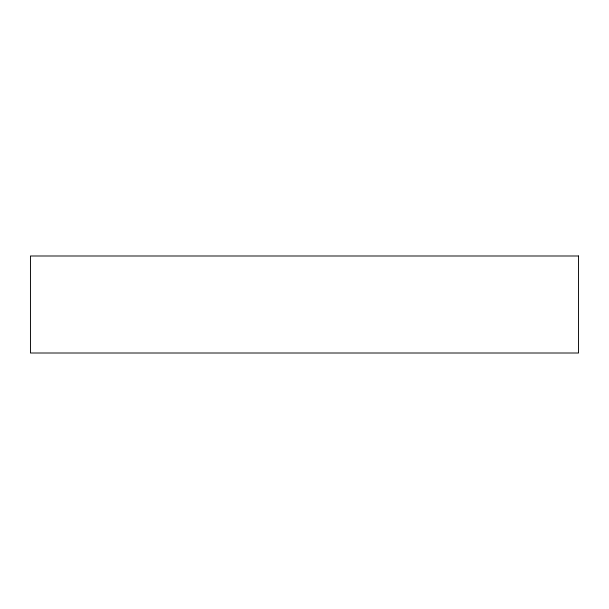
<?xml version="1.0" encoding="UTF-8"?>
<svg xmlns="http://www.w3.org/2000/svg" width="609" height="609" viewBox="0 0 609 609"><rect width="100%" height="100%" fill="white"/><g stroke="black" fill="none" stroke-linecap="round" stroke-linejoin="round"><path stroke-width="0.91" d="M578.55 255.993L30.45 255.993L30.45 353.007L578.55 353.007L578.55 255.993"/></g></svg>
